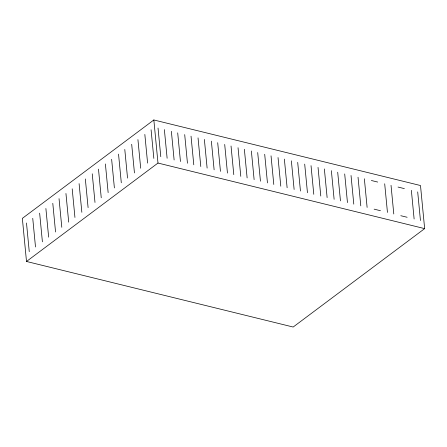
<?xml version="1.0" encoding="UTF-8"?>
<svg xmlns="http://www.w3.org/2000/svg" width="447" height="447" viewBox="0 0 447 447"><rect width="100%" height="100%" fill="white"/><g stroke="black" fill="none" stroke-linecap="round" stroke-linejoin="round"><path stroke-width="0.67" d="M153.841 119.964L22.35 218.376L26.502 261.467L293.159 327.036L424.65 228.624L420.498 185.533L153.841 119.964L157.987 163.049L26.502 261.467M371.362 180.499L377.698 182.058M398.031 187.053L404.362 188.612M374.122 209.151L380.458 210.71M400.791 215.711L407.122 217.264M157.987 163.049L424.65 228.624M417.694 191.892L420.454 220.544M411.363 190.333L414.123 218.991M391.03 185.332L393.79 213.99M384.694 183.778L387.454 212.431M364.361 178.778L367.121 207.43M358.03 177.219L360.79 205.871M351.029 175.498L353.789 204.15M344.698 173.939L347.459 202.597M337.697 172.218L340.458 200.876M331.367 170.665L334.121 199.317M324.366 168.944L327.126 197.596M318.029 167.385L320.79 196.037M311.028 165.664L313.788 194.316M304.698 164.105L307.458 192.758M297.696 162.384L300.457 191.037M291.366 160.825L294.126 189.483M284.365 159.104L287.125 187.757M278.034 157.551L280.789 186.203M271.033 155.824L273.793 184.482M264.697 154.271L267.457 182.924M257.695 152.55L260.456 181.203M251.365 150.991L254.125 179.644M244.364 149.27L247.124 177.923M238.033 147.711L240.793 176.364M231.032 145.99L233.792 174.643M224.701 144.431L227.456 173.09M217.7 142.71L220.46 171.369M211.364 141.157L214.124 169.81M204.368 139.436L207.123 168.089M198.032 137.877L200.792 166.53M191.031 136.156L193.791 164.809M184.7 134.597L187.461 163.25M177.699 132.876L180.459 161.529M171.369 131.317L174.123 159.976M164.367 129.596L167.128 158.255M158.031 128.043L160.791 156.696M151.08 129.764L153.841 158.417M144.834 134.435L147.594 163.094M137.933 139.604L140.693 168.256M131.686 144.28L134.446 172.933M124.786 149.449L127.54 178.102M118.539 154.12L121.299 182.773M111.633 159.288L114.393 187.941M105.391 163.96L108.146 192.618M98.485 169.128L101.245 197.781M92.238 173.805L94.999 202.457M85.338 178.968L88.098 207.626M79.091 183.644L81.851 212.297M72.19 188.813L74.945 217.465M65.944 193.484L68.704 222.142M59.038 198.652L61.798 227.305M52.796 203.329L55.551 231.982M45.89 208.492L48.65 237.15M39.643 213.169L42.404 241.821M32.743 218.337L35.503 246.99M26.496 223.008L29.256 251.667"/></g></svg>
